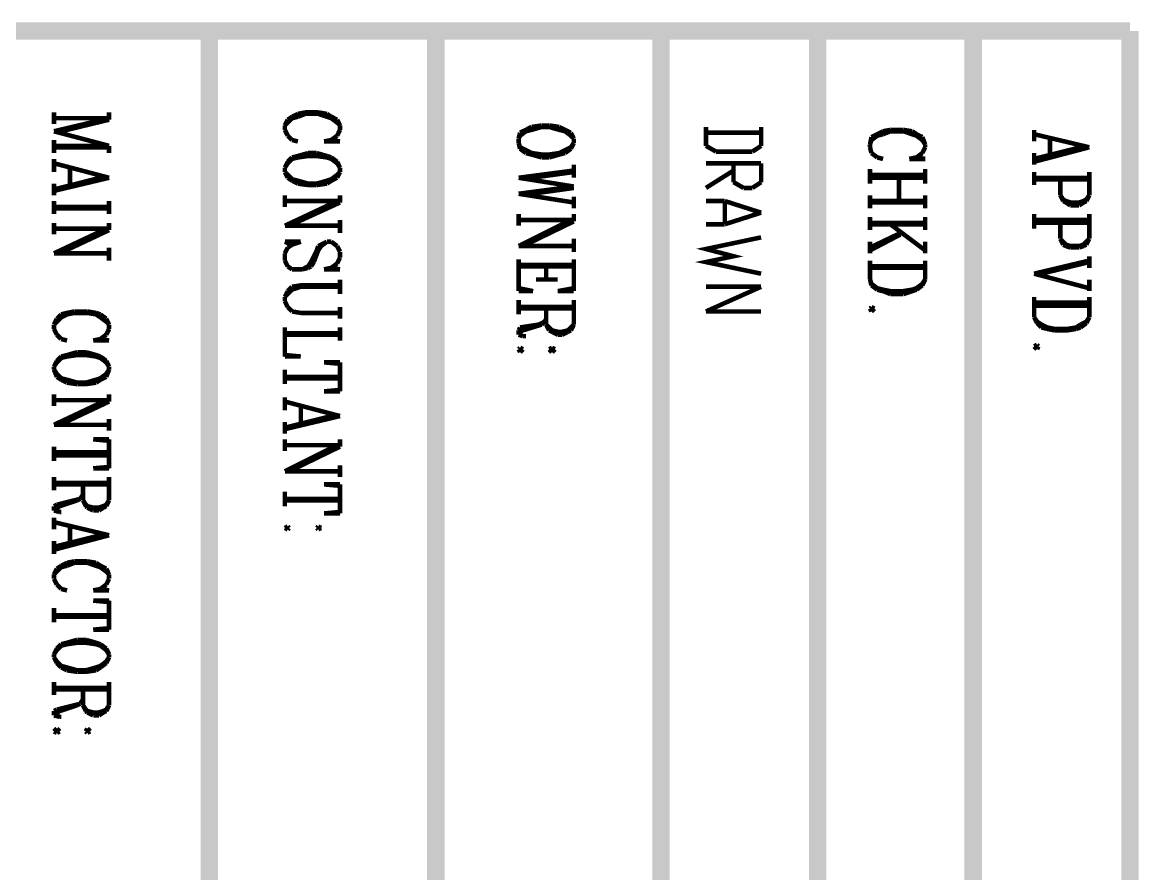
# Model space of a CAD drawing. Extents: x 0.1 to 11.6, y 0.3 to 16.3.
# Drawn here: x 2.415 to 3.697, y 3.21 to 4.187 of the extents above; entities that cross this region are included whole.
import ezdxf

# ---------------------------------------------------------------- set-up
doc = ezdxf.new("R2010")
doc.units = 0
doc.header["$MEASUREMENT"] = 0

msp = doc.modelspace()

# ---------------------------------------------------------------- linework, layer by layer
at = {"color": 0}
for points, const_width in [([(3.32835, 4.17665), (0.37169, 4.17665)], 0.02), ([(2.62999, 0.518338), (2.62999, 4.17665)], 0.02), ([(2.88997, 0.518338), (2.88997, 4.17665)], 0.02), ([(3.14833, 0.518338), (3.14833, 4.17665)], 0.02), ([(3.68668, 4.17665), (3.32835, 4.17665)], 0.02), ([(3.32835, 0.516656), (3.32835, 4.17665)], 0.02), ([(3.50667, 0.516656), (3.50667, 4.17665)], 0.02), ([(3.68668, 0.516656), (3.68668, 4.17665)], 0.02), ([(2.45167, 4.08333), (2.45167, 4.06999)], 0.005208), ([(2.51497, 4.07667), (2.45167, 4.07667)], 0.005208), ([(2.51497, 4.07667), (2.45167, 4.06168)], 0.005208), ([(2.51497, 4.07497), (2.46001, 4.06168)], 0.005208), ([(2.51497, 4.08333), (2.51497, 4.07497)], 0.005208), ([(2.72, 4.07497), (2.71669, 4.06836)], 0.005208), ([(2.72499, 4.07835), (2.72, 4.07497)], 0.005208), ([(2.72499, 4.07667), (2.72, 4.07167)], 0.005208), ([(2.73167, 4.08165), (2.72499, 4.07835)], 0.005208), ([(2.73167, 4.07835), (2.72499, 4.07667)], 0.005208), ([(2.74001, 4.08333), (2.73167, 4.08165)], 0.005208), ([(2.74001, 4.08165), (2.73167, 4.07835)], 0.005208), ([(2.75499, 4.08333), (2.74001, 4.08333)], 0.005208), ([(2.75499, 4.08165), (2.74001, 4.08165)], 0.005208), ([(2.76497, 4.08165), (2.75499, 4.08333)], 0.005208), ([(2.76497, 4.07835), (2.75499, 4.08165)], 0.005208), ([(2.77001, 4.07835), (2.76497, 4.08165)], 0.005208), ([(2.77001, 4.07667), (2.76497, 4.07835)], 0.005208), ([(2.77669, 4.07497), (2.77001, 4.07835)], 0.005208), ([(2.77669, 4.07167), (2.77001, 4.07667)], 0.005208), ([(2.78, 4.06836), (2.77669, 4.07497)], 0.005208), ([(2.51497, 4.04497), (2.45167, 4.06168)], 0.005208), ([(2.72, 4.07167), (2.71669, 4.06836)], 0.005208), ([(2.71669, 4.06836), (2.71669, 4.06332)], 0.005208), ([(2.71669, 4.06332), (2.72, 4.05664)], 0.005208), ([(2.78, 4.06836), (2.77669, 4.07167)], 0.005208), ([(2.77669, 4.05664), (2.78, 4.06332)], 0.005208), ([(2.78, 4.06332), (2.78, 4.06836)], 0.005208), ([(2.98665, 4.06), (2.98503, 4.05333)], 0.005208), ([(2.99333, 4.06332), (2.98665, 4.06)], 0.005208), ([(2.99333, 4.06168), (2.98665, 4.05664)], 0.005208), ([(3, 4.06668), (2.99333, 4.06332)], 0.005208), ([(3, 4.06332), (2.99333, 4.06168)], 0.005208), ([(3.01167, 4.06836), (3, 4.06668)], 0.005208), ([(3.01167, 4.06668), (3, 4.06332)], 0.005208), ([(3.02001, 4.06836), (3.01167, 4.06836)], 0.005208), ([(3.02001, 4.06668), (3.01167, 4.06668)], 0.005208), ([(3.03168, 4.06668), (3.02001, 4.06836)], 0.005208), ([(3.03168, 4.06332), (3.02001, 4.06668)], 0.005208), ([(3.03836, 4.06332), (3.03168, 4.06668)], 0.005208), ([(3.03836, 4.06168), (3.03168, 4.06332)], 0.005208), ([(3.04497, 4.06), (3.03836, 4.06332)], 0.005208), ([(3.04497, 4.05664), (3.03836, 4.06168)], 0.005208), ([(3.04833, 4.05333), (3.04497, 4.06)], 0.005208), ([(3.19997, 4.06668), (3.19997, 4.04497)], 0.005208), ([(3.26335, 4.06), (3.19997, 4.06)], 0.005208), ([(3.26335, 4.04497), (3.26335, 4.06668)], 0.005208), ([(3.40332, 4.06168), (3.39665, 4.05832)], 0.005208), ([(3.41168, 4.06332), (3.40332, 4.06168)], 0.005208), ([(3.41168, 4.06168), (3.40332, 4.05832)], 0.005208), ([(3.42665, 4.06332), (3.41168, 4.06332)], 0.005208), ([(3.42665, 4.06168), (3.41168, 4.06168)], 0.005208), ([(3.43668, 4.06168), (3.42665, 4.06332)], 0.005208), ([(3.43668, 4.05832), (3.42665, 4.06168)], 0.005208), ([(3.44168, 4.05832), (3.43668, 4.06168)], 0.005208), ([(3.57667, 4.06332), (3.57667, 4.05003)], 0.005208), ([(2.45167, 4.05165), (2.45167, 4.03668)], 0.005208), ([(2.72, 4.05664), (2.72499, 4.05165)], 0.005208), ([(2.72499, 4.05165), (2.73167, 4.05003)], 0.005208), ([(2.77001, 4.05165), (2.76167, 4.05003)], 0.005208), ([(2.76167, 4.05003), (2.78, 4.05003)], 0.005208), ([(2.77001, 4.05165), (2.77669, 4.05664)], 0.005208), ([(2.78, 4.05003), (2.77001, 4.05165)], 0.005208), ([(2.98665, 4.05664), (2.98503, 4.05333)], 0.005208), ([(2.98503, 4.05333), (2.98503, 4.04833)], 0.005208), ([(2.98503, 4.04833), (2.98665, 4.04167)], 0.005208), ([(2.98503, 4.04833), (2.98665, 4.04335)], 0.005208), ([(3.04833, 4.05333), (3.04497, 4.05664)], 0.005208), ([(3.04497, 4.04167), (3.04833, 4.04833)], 0.005208), ([(3.04497, 4.04335), (3.04833, 4.04833)], 0.005208), ([(3.04833, 4.04833), (3.04833, 4.05333)], 0.005208), ([(3.38997, 4.05501), (3.38835, 4.04665)], 0.005208), ([(3.38997, 4.05165), (3.38835, 4.04665)], 0.005208), ([(3.38835, 4.04665), (3.38835, 4.04335)], 0.005208), ([(3.39665, 4.05832), (3.38997, 4.05501)], 0.005208), ([(3.39665, 4.05664), (3.38997, 4.05165)], 0.005208), ([(3.40332, 4.05832), (3.39665, 4.05664)], 0.005208), ([(3.44168, 4.05664), (3.43668, 4.05832)], 0.005208), ([(3.44835, 4.05501), (3.44168, 4.05832)], 0.005208), ([(3.44835, 4.05165), (3.44168, 4.05664)], 0.005208), ([(3.45167, 4.04665), (3.44835, 4.05501)], 0.005208), ([(3.45167, 4.04665), (3.44835, 4.05165)], 0.005208), ([(3.45167, 4.04335), (3.45167, 4.04665)], 0.005208), ([(3.63997, 4.04335), (3.57667, 4.05832)], 0.005208), ([(3.595, 4.05501), (3.595, 4.03331)], 0.005208), ([(2.51497, 4.04497), (2.45167, 4.04497)], 0.005208), ([(2.51497, 4.04335), (2.45167, 4.04335)], 0.005208), ([(2.51497, 4.04497), (2.51497, 4.03668)], 0.005208), ([(2.74333, 4.03668), (2.73167, 4.03331)], 0.005208), ([(2.75331, 4.03668), (2.74333, 4.03668)], 0.005208), ([(2.76497, 4.03331), (2.75331, 4.03668)], 0.005208), ([(2.98665, 4.04335), (2.99333, 4.03999)], 0.005208), ([(2.98665, 4.04167), (2.99333, 4.03668)], 0.005208), ([(2.99333, 4.03999), (3, 4.03668)], 0.005208), ([(2.99333, 4.03668), (3, 4.035)], 0.005208), ([(3, 4.03668), (3.01167, 4.035)], 0.005208), ([(3, 4.035), (3.01167, 4.03168)], 0.005208), ([(3.01167, 4.035), (3.02001, 4.035)], 0.005208), ([(3.02001, 4.035), (3.03168, 4.03668)], 0.005208), ([(3.02001, 4.03168), (3.03168, 4.035)], 0.005208), ([(3.03168, 4.03668), (3.03836, 4.03999)], 0.005208), ([(3.03168, 4.035), (3.03836, 4.03668)], 0.005208), ([(3.03836, 4.03999), (3.04497, 4.04335)], 0.005208), ([(3.03836, 4.03668), (3.04497, 4.04167)], 0.005208), ([(3.19997, 4.04497), (3.21164, 4.03836)], 0.005208), ([(3.21164, 4.03836), (3.25331, 4.03836)], 0.005208), ([(3.25331, 4.03836), (3.26335, 4.04497)], 0.005208), ([(3.38835, 4.04335), (3.38997, 4.03668)], 0.005208), ([(3.38997, 4.03668), (3.39665, 4.03168)], 0.005208), ([(3.44168, 4.03168), (3.44835, 4.03668)], 0.005208), ([(3.44835, 4.03668), (3.45167, 4.04335)], 0.005208), ([(3.63997, 4.04335), (3.57667, 4.02669)], 0.005208), ([(3.62999, 4.04335), (3.57667, 4.03)], 0.005208), ([(3.57667, 4.03668), (3.57667, 4.02333)], 0.005208), ([(2.45167, 4.03), (2.45167, 4.01497)], 0.005208), ([(2.51497, 4.00836), (2.45167, 4.02501)], 0.005208), ([(2.72, 4.02669), (2.71669, 4.02001)], 0.005208), ([(2.72, 4.02501), (2.71669, 4.02001)], 0.005208), ([(2.72499, 4.03168), (2.72, 4.02669)], 0.005208), ([(2.72499, 4.03), (2.72, 4.02501)], 0.005208), ([(2.73167, 4.03331), (2.72499, 4.03168)], 0.005208), ([(2.73167, 4.03168), (2.72499, 4.03)], 0.005208), ([(2.74333, 4.03331), (2.73167, 4.03168)], 0.005208), ([(2.75331, 4.03331), (2.74333, 4.03331)], 0.005208), ([(2.76497, 4.03168), (2.75331, 4.03331)], 0.005208), ([(2.77001, 4.03168), (2.76497, 4.03331)], 0.005208), ([(2.77001, 4.03), (2.76497, 4.03168)], 0.005208), ([(2.77669, 4.02669), (2.77001, 4.03168)], 0.005208), ([(2.77669, 4.02501), (2.77001, 4.03)], 0.005208), ([(2.78, 4.02001), (2.77669, 4.02669)], 0.005208), ([(2.78, 4.02001), (2.77669, 4.02501)], 0.005208), ([(3.01167, 4.03168), (3.02001, 4.03168)], 0.005208), ([(3.04833, 4.02333), (3.04833, 4.00836)], 0.005208), ([(3.19997, 4.02501), (3.26335, 4.02501)], 0.005208), ([(3.23167, 4.00331), (3.23167, 4.02501)], 0.005208), ([(3.26335, 4.02501), (3.26335, 4.00331)], 0.005208), ([(3.39665, 4.03168), (3.40332, 4.03)], 0.005208), ([(3.44168, 4.03168), (3.43332, 4.03)], 0.005208), ([(3.43332, 4.03), (3.45167, 4.03)], 0.005208), ([(3.45167, 4.03), (3.44168, 4.03168)], 0.005208), ([(2.51497, 4.00836), (2.45167, 3.99333)], 0.005208), ([(2.50499, 4.00836), (2.45167, 3.99501)], 0.005208), ([(2.47, 4.02001), (2.47, 4)], 0.005208), ([(2.71669, 4.02001), (2.71669, 4.01497)], 0.005208), ([(2.71669, 4.01497), (2.72, 4.00836)], 0.005208), ([(2.71669, 4.01497), (2.72, 4.01167)], 0.005208), ([(2.72, 4.01167), (2.72499, 4.00667)], 0.005208), ([(2.72, 4.00836), (2.72499, 4.00499)], 0.005208), ([(2.77001, 4.00667), (2.77669, 4.01167)], 0.005208), ([(2.77001, 4.00499), (2.77669, 4.00836)], 0.005208), ([(2.77669, 4.00836), (2.78, 4.01497)], 0.005208), ([(2.77669, 4.01167), (2.78, 4.01497)], 0.005208), ([(2.78, 4.01497), (2.78, 4.02001)], 0.005208), ([(3.04833, 4.01665), (2.98503, 4.00836)], 0.005208), ([(3.04833, 3.99832), (2.98503, 4.00836)], 0.005208), ([(3.04833, 4.01497), (3, 4.00836)], 0.005208), ([(3.23167, 4.01665), (3.19997, 3.99669)], 0.005208), ([(3.38835, 4.01833), (3.38835, 4.00168)], 0.005208), ([(3.45167, 4.01167), (3.38835, 4.01167)], 0.005208), ([(3.45167, 4.00836), (3.38835, 4.00836)], 0.005208), ([(3.42165, 4.00836), (3.42165, 3.98167)], 0.005208), ([(3.45167, 4.01833), (3.45167, 4.00168)], 0.005208), ([(3.57667, 4.01497), (3.57667, 4)], 0.005208), ([(3.63997, 4.00836), (3.57667, 4.00836)], 0.005208), ([(3.63997, 4.01497), (3.63997, 3.98833)], 0.005208), ([(2.45167, 4.00168), (2.45167, 3.98833)], 0.005208), ([(2.72499, 4.00667), (2.73167, 4.00499)], 0.005208), ([(2.72499, 4.00499), (2.73167, 4.00168)], 0.005208), ([(2.73167, 4.00499), (2.74333, 4.00168)], 0.005208), ([(2.73167, 4.00168), (2.74333, 4)], 0.005208), ([(2.74333, 4.00168), (2.75331, 4.00168)], 0.005208), ([(2.74333, 4), (2.75331, 4)], 0.005208), ([(2.75331, 4.00168), (2.76497, 4.00499)], 0.005208), ([(2.75331, 4), (2.76497, 4.00168)], 0.005208), ([(2.76497, 4.00499), (2.77001, 4.00667)], 0.005208), ([(2.76497, 4.00168), (2.77001, 4.00499)], 0.005208), ([(3.04833, 3.99832), (2.98503, 3.99001)], 0.005208), ([(3.04833, 3.99669), (3, 3.99001)], 0.005208), ([(3.24333, 3.99669), (3.23167, 4.00331)], 0.005208), ([(3.25331, 3.99669), (3.24333, 3.99669)], 0.005208), ([(3.26335, 4.00331), (3.25331, 3.99669)], 0.005208), ([(3.63997, 4.00667), (3.57667, 4.00667)], 0.005208), ([(3.60667, 3.98833), (3.60667, 4.00667)], 0.005208), ([(2.71669, 3.98833), (2.71669, 3.97499)], 0.005208), ([(2.78, 3.98833), (2.78, 3.97999)], 0.005208), ([(3.04833, 3.97999), (2.98503, 3.99001)], 0.005208), ([(3.04833, 3.98665), (3.04833, 3.97331)], 0.005208), ([(3.38835, 3.98833), (3.38835, 3.97331)], 0.005208), ([(3.45167, 3.98833), (3.45167, 3.97331)], 0.005208), ([(3.61003, 3.98167), (3.60667, 3.98833)], 0.005208), ([(3.61003, 3.98335), (3.60667, 3.98833)], 0.005208), ([(3.61333, 3.98167), (3.61003, 3.98335)], 0.005208), ([(3.63667, 3.98335), (3.63336, 3.98167)], 0.005208), ([(3.63997, 3.98833), (3.63667, 3.98167)], 0.005208), ([(3.63997, 3.98833), (3.63667, 3.98335)], 0.005208), ([(2.45167, 3.98167), (2.45167, 3.96669)], 0.005208), ([(2.51497, 3.97499), (2.45167, 3.97499)], 0.005208), ([(2.51497, 3.97331), (2.45167, 3.97331)], 0.005208), ([(2.51497, 3.98167), (2.51497, 3.96669)], 0.005208), ([(2.78, 3.98167), (2.71669, 3.98167)], 0.005208), ([(2.77333, 3.97999), (2.71669, 3.95335)], 0.005208), ([(2.78, 3.97999), (2.72168, 3.95335)], 0.005208), ([(3.19997, 3.98167), (3.22168, 3.98167)], 0.005208), ([(3.22168, 3.98167), (3.26335, 3.96832)], 0.005208), ([(3.22168, 3.98167), (3.22168, 3.95503)], 0.005208), ([(3.45167, 3.98167), (3.38835, 3.98167)], 0.005208), ([(3.45167, 3.97999), (3.38835, 3.97999)], 0.005208), ([(3.61333, 3.97999), (3.61003, 3.98167)], 0.005208), ([(3.61833, 3.97999), (3.61333, 3.98167)], 0.005208), ([(3.61833, 3.97667), (3.61333, 3.97999)], 0.005208), ([(3.62831, 3.97999), (3.61833, 3.97999)], 0.005208), ([(3.62831, 3.97667), (3.61833, 3.97667)], 0.005208), ([(3.63336, 3.98167), (3.62831, 3.97999)], 0.005208), ([(3.63336, 3.97999), (3.62831, 3.97667)], 0.005208), ([(3.63667, 3.98167), (3.63336, 3.97999)], 0.005208), ([(2.45167, 3.95665), (2.45167, 3.94336)], 0.005208), ([(2.51497, 3.95665), (2.51497, 3.94835)], 0.005208), ([(2.78, 3.96001), (2.78, 3.94499)], 0.005208), ([(2.98503, 3.96669), (2.98503, 3.95335)], 0.005208), ([(3.04833, 3.96001), (2.98503, 3.96001)], 0.005208), ([(3.04167, 3.95833), (2.98503, 3.93001)], 0.005208), ([(3.04833, 3.95833), (2.99001, 3.93001)], 0.005208), ([(3.04833, 3.96669), (3.04833, 3.95833)], 0.005208), ([(3.26335, 3.96832), (3.22168, 3.95503)], 0.005208), ([(3.38835, 3.96332), (3.38835, 3.94835)], 0.005208), ([(3.45167, 3.95665), (3.38835, 3.95665)], 0.005208), ([(3.45167, 3.96332), (3.45167, 3.94835)], 0.005208), ([(3.57667, 3.96669), (3.57667, 3.94997)], 0.005208), ([(3.63997, 3.96001), (3.57667, 3.96001)], 0.005208), ([(3.63997, 3.95665), (3.57667, 3.95665)], 0.005208), ([(3.60667, 3.93832), (3.60667, 3.95665)], 0.005208), ([(3.63997, 3.96669), (3.63997, 3.93832)], 0.005208), ([(2.51497, 3.94997), (2.45167, 3.94997)], 0.005208), ([(2.50836, 3.94835), (2.45167, 3.92165)], 0.005208), ([(2.51497, 3.94835), (2.45833, 3.92165)], 0.005208), ([(2.78, 3.95335), (2.71669, 3.95335)], 0.005208), ([(3.22168, 3.95503), (3.19997, 3.95503)], 0.005208), ([(3.45167, 3.95503), (3.38835, 3.95503)], 0.005208), ([(3.42333, 3.94499), (3.38835, 3.92833)], 0.005208), ([(3.45167, 3.92503), (3.41168, 3.95503)], 0.005208), ([(2.73503, 3.935), (2.71669, 3.935)], 0.005208), ([(2.71669, 3.935), (2.72499, 3.93164)], 0.005208), ([(2.72, 3.92833), (2.72499, 3.93164)], 0.005208), ([(2.72499, 3.93164), (2.73503, 3.935)], 0.005208), ([(2.75836, 3.93164), (2.75499, 3.93001)], 0.005208), ([(2.76497, 3.935), (2.75836, 3.93164)], 0.005208), ([(2.76497, 3.935), (2.75836, 3.93001)], 0.005208), ([(2.77001, 3.935), (2.76497, 3.935)], 0.005208), ([(2.77669, 3.93001), (2.77001, 3.935)], 0.005208), ([(3.04833, 3.93832), (3.04833, 3.92333)], 0.005208), ([(3.26335, 3.94), (3.19997, 3.92665), (3.23167, 3.91835), (3.19997, 3.91168), (3.26335, 3.89833)], 0.005208), ([(3.42333, 3.94336), (3.38835, 3.92503)], 0.005208), ([(3.38835, 3.935), (3.38835, 3.92165)], 0.005208), ([(3.45167, 3.935), (3.45167, 3.92165)], 0.005208), ([(3.61003, 3.93164), (3.60667, 3.93832)], 0.005208), ([(3.61003, 3.935), (3.60667, 3.93832)], 0.005208), ([(3.61333, 3.93164), (3.61003, 3.935)], 0.005208), ([(3.61333, 3.93001), (3.61003, 3.93164)], 0.005208), ([(3.61833, 3.93001), (3.61333, 3.93164)], 0.005208), ([(3.63336, 3.93164), (3.62831, 3.93001)], 0.005208), ([(3.63667, 3.935), (3.63336, 3.93164)], 0.005208), ([(3.63667, 3.93164), (3.63336, 3.93001)], 0.005208), ([(3.63997, 3.93832), (3.63667, 3.93164)], 0.005208), ([(3.63997, 3.93832), (3.63667, 3.935)], 0.005208), ([(2.51497, 3.92165), (2.45167, 3.92165)], 0.005208), ([(2.51497, 3.92833), (2.51497, 3.91336)], 0.005208), ([(2.71669, 3.92165), (2.72, 3.92833)], 0.005208), ([(2.71669, 3.91336), (2.71669, 3.92165)], 0.005208), ([(2.75331, 3.92503), (2.74669, 3.91168)], 0.005208), ([(2.75499, 3.92503), (2.75, 3.91168)], 0.005208), ([(2.75499, 3.93001), (2.75331, 3.92503)], 0.005208), ([(2.75836, 3.93001), (2.75499, 3.92503)], 0.005208), ([(2.78, 3.92333), (2.77669, 3.93001)], 0.005208), ([(2.78, 3.91667), (2.78, 3.92333)], 0.005208), ([(3.04833, 3.93001), (2.98503, 3.93001)], 0.005208), ([(3.61833, 3.92833), (3.61333, 3.93001)], 0.005208), ([(3.62831, 3.93001), (3.61833, 3.93001)], 0.005208), ([(3.62831, 3.92833), (3.61833, 3.92833)], 0.005208), ([(3.63336, 3.93001), (3.62831, 3.92833)], 0.005208), ([(3.63997, 3.91835), (3.63997, 3.905)], 0.005208), ([(2.72, 3.90668), (2.71669, 3.91336)], 0.005208), ([(2.72499, 3.90332), (2.72, 3.90668)], 0.005208), ([(2.74333, 3.90668), (2.73665, 3.90332)], 0.005208), ([(2.74669, 3.91168), (2.74333, 3.90668)], 0.005208), ([(2.74669, 3.90668), (2.74333, 3.905)], 0.005208), ([(2.75, 3.91168), (2.74669, 3.90668)], 0.005208), ([(2.77001, 3.905), (2.77669, 3.91)], 0.005208), ([(2.77669, 3.91), (2.78, 3.91667)], 0.005208), ([(2.98503, 3.91499), (2.98503, 3.87831)], 0.005208), ([(3.04833, 3.90831), (2.98503, 3.90831)], 0.005208), ([(3.04833, 3.90668), (2.98503, 3.90668)], 0.005208), ([(3.01665, 3.90668), (3.01665, 3.89165)], 0.005208), ([(3.04833, 3.91499), (3.04833, 3.87831)], 0.005208), ([(3.38835, 3.89165), (3.38835, 3.91336)], 0.005208), ([(3.45167, 3.90668), (3.38835, 3.90668)], 0.005208), ([(3.45167, 3.91336), (3.45167, 3.89165)], 0.005208), ([(3.63997, 3.91336), (3.57667, 3.89833)], 0.005208), ([(3.63997, 3.91168), (3.58501, 3.89833)], 0.005208), ([(2.73665, 3.90332), (2.72499, 3.90332)], 0.005208), ([(2.74333, 3.905), (2.73665, 3.90332)], 0.005208), ([(2.76167, 3.90332), (2.77001, 3.905)], 0.005208), ([(2.78, 3.90332), (2.76167, 3.90332)], 0.005208), ([(2.77001, 3.905), (2.78, 3.90332)], 0.005208), ([(3.45167, 3.905), (3.38835, 3.905)], 0.005208), ([(3.63997, 3.88167), (3.57667, 3.89833)], 0.005208), ([(2.72499, 3.88336), (2.72, 3.87831)], 0.005208), ([(2.72499, 3.87999), (2.72, 3.875)], 0.005208), ([(2.73503, 3.88499), (2.72499, 3.88336)], 0.005208), ([(2.73503, 3.88336), (2.72499, 3.87999)], 0.005208), ([(2.78, 3.88499), (2.73503, 3.88499)], 0.005208), ([(2.78, 3.88336), (2.73503, 3.88336)], 0.005208), ([(2.78, 3.89165), (2.78, 3.875)], 0.005208), ([(3.00168, 3.87831), (2.98503, 3.88167)], 0.005208), ([(3.03, 3.89165), (3.00499, 3.89165)], 0.005208), ([(3.03, 3.87831), (3.04833, 3.88167)], 0.005208), ([(3.19997, 3.88336), (3.26335, 3.88336)], 0.005208), ([(3.26335, 3.88336), (3.19997, 3.85499)], 0.005208), ([(3.38997, 3.88499), (3.38835, 3.89165)], 0.005208), ([(3.38997, 3.88667), (3.38835, 3.89165)], 0.005208), ([(3.39665, 3.88167), (3.38997, 3.88667)], 0.005208), ([(3.39665, 3.87999), (3.38997, 3.88499)], 0.005208), ([(3.40332, 3.87999), (3.39665, 3.88167)], 0.005208), ([(3.40332, 3.87831), (3.39665, 3.87999)], 0.005208), ([(3.41168, 3.87831), (3.40332, 3.87999)], 0.005208), ([(3.43668, 3.87999), (3.42665, 3.87831)], 0.005208), ([(3.44168, 3.88167), (3.43668, 3.87999)], 0.005208), ([(3.44168, 3.87999), (3.43668, 3.87831)], 0.005208), ([(3.44835, 3.88667), (3.44168, 3.88167)], 0.005208), ([(3.44835, 3.88499), (3.44168, 3.87999)], 0.005208), ([(3.45167, 3.89165), (3.44835, 3.88499)], 0.005208), ([(3.45167, 3.89165), (3.44835, 3.88667)], 0.005208), ([(3.63997, 3.89165), (3.63997, 3.87831)], 0.005208), ([(2.72, 3.87831), (2.71669, 3.87169)], 0.005208), ([(2.72, 3.875), (2.71669, 3.87169)], 0.005208), ([(2.71669, 3.87169), (2.71669, 3.86664)], 0.005208), ([(2.98503, 3.87831), (3.00168, 3.87831)], 0.005208), ([(2.98503, 3.86833), (2.98503, 3.85167)], 0.005208), ([(3.04833, 3.87831), (3.03, 3.87831)], 0.005208), ([(3.04833, 3.86833), (3.04833, 3.84)], 0.005208), ([(3.41168, 3.875), (3.40332, 3.87831)], 0.005208), ([(3.42665, 3.87831), (3.41168, 3.87831)], 0.005208), ([(3.42665, 3.875), (3.41168, 3.875)], 0.005208), ([(3.43668, 3.87831), (3.42665, 3.875)], 0.005208), ([(3.57667, 3.84831), (3.57667, 3.87169)], 0.005208), ([(3.63997, 3.87169), (3.63997, 3.84831)], 0.005208), ([(2.47499, 3.85499), (2.46669, 3.85335)], 0.005208), ([(2.49001, 3.85499), (2.47499, 3.85499)], 0.005208), ([(2.5, 3.85335), (2.49001, 3.85499)], 0.005208), ([(2.71669, 3.86664), (2.72, 3.86003)], 0.005208), ([(2.72, 3.86003), (2.72499, 3.85499)], 0.005208), ([(2.72499, 3.85499), (2.73503, 3.85335)], 0.005208), ([(2.78, 3.86003), (2.78, 3.84668)], 0.005208), ([(3.04833, 3.86003), (2.98503, 3.86003)], 0.005208), ([(3.04833, 3.85835), (2.98503, 3.85835)], 0.005208), ([(3.01665, 3.84), (3.01665, 3.85835)], 0.005208), ([(3.19997, 3.85499), (3.26335, 3.85499)], 0.005208), ([(3.38997, 3.86003), (3.38835, 3.85835)], 0.005208), ([(3.38835, 3.85835), (3.38997, 3.85499)], 0.005208), ([(3.39333, 3.85835), (3.38997, 3.86003)], 0.005208), ([(3.38997, 3.85499), (3.39333, 3.85835)], 0.005208), ([(3.63997, 3.86501), (3.57667, 3.86501)], 0.005208), ([(3.63997, 3.86165), (3.57667, 3.86165)], 0.005208), ([(2.45503, 3.84668), (2.45167, 3.84)], 0.005208), ([(2.45503, 3.84332), (2.45167, 3.84)], 0.005208), ([(2.46001, 3.85167), (2.45503, 3.84668)], 0.005208), ([(2.46001, 3.84831), (2.45503, 3.84332)], 0.005208), ([(2.46669, 3.85335), (2.46001, 3.85167)], 0.005208), ([(2.46669, 3.85167), (2.46001, 3.84831)], 0.005208), ([(2.47499, 3.85335), (2.46669, 3.85167)], 0.005208), ([(2.49001, 3.85335), (2.47499, 3.85335)], 0.005208), ([(2.5, 3.85167), (2.49001, 3.85335)], 0.005208), ([(2.50499, 3.85167), (2.5, 3.85335)], 0.005208), ([(2.50499, 3.84831), (2.5, 3.85167)], 0.005208), ([(2.51167, 3.84668), (2.50499, 3.85167)], 0.005208), ([(2.51167, 3.84332), (2.50499, 3.84831)], 0.005208), ([(2.51497, 3.84), (2.51167, 3.84668)], 0.005208), ([(2.51497, 3.84), (2.51167, 3.84332)], 0.005208), ([(2.73503, 3.85335), (2.78, 3.85335)], 0.005208), ([(3.01497, 3.84332), (3.00836, 3.84)], 0.005208), ([(3.01497, 3.84332), (3.01167, 3.84)], 0.005208), ([(3.01665, 3.84668), (3.01497, 3.84332)], 0.005208), ([(3.58003, 3.84169), (3.57667, 3.84831)], 0.005208), ([(3.58003, 3.84332), (3.57667, 3.84831)], 0.005208), ([(3.58501, 3.84), (3.58003, 3.84332)], 0.005208), ([(3.58501, 3.83664), (3.58003, 3.84169)], 0.005208), ([(3.63667, 3.84332), (3.62999, 3.84)], 0.005208), ([(3.63667, 3.84169), (3.62999, 3.83664)], 0.005208), ([(3.63997, 3.84831), (3.63667, 3.84169)], 0.005208), ([(3.63997, 3.84831), (3.63667, 3.84332)], 0.005208), ([(2.45167, 3.84), (2.45167, 3.83501)], 0.005208), ([(2.45167, 3.83501), (2.45503, 3.82835)], 0.005208), ([(2.51167, 3.82835), (2.51497, 3.83501)], 0.005208), ([(2.51497, 3.83501), (2.51497, 3.84)], 0.005208), ([(2.71669, 3.83664), (2.71669, 3.80333)], 0.005208), ([(2.78, 3.83003), (2.71669, 3.83003)], 0.005208), ([(2.78, 3.83664), (2.78, 3.82167)], 0.005208), ([(2.98665, 3.83664), (2.98503, 3.83333)], 0.005208), ([(2.98503, 3.83333), (2.98503, 3.82835)], 0.005208), ([(3.00836, 3.84), (2.98665, 3.83664)], 0.005208), ([(2.99001, 3.83333), (2.98665, 3.83165)], 0.005208), ([(2.98665, 3.83165), (2.98665, 3.82835)], 0.005208), ([(3.01167, 3.84), (2.99001, 3.83333)], 0.005208), ([(3.02001, 3.83333), (3.01665, 3.84)], 0.005208), ([(3.02001, 3.83664), (3.01665, 3.84)], 0.005208), ([(3.02333, 3.83333), (3.02001, 3.83664)], 0.005208), ([(3.02333, 3.83165), (3.02001, 3.83333)], 0.005208), ([(3.03, 3.83165), (3.02333, 3.83333)], 0.005208), ([(3.03, 3.82835), (3.02333, 3.83165)], 0.005208), ([(3.035, 3.83165), (3.03, 3.83165)], 0.005208), ([(3.04167, 3.83333), (3.035, 3.83165)], 0.005208), ([(3.04167, 3.83165), (3.035, 3.82835)], 0.005208), ([(3.04497, 3.83664), (3.04167, 3.83333)], 0.005208), ([(3.04497, 3.83333), (3.04167, 3.83165)], 0.005208), ([(3.04833, 3.84), (3.04497, 3.83333)], 0.005208), ([(3.04833, 3.84), (3.04497, 3.83664)], 0.005208), ([(3.59169, 3.83664), (3.58501, 3.84)], 0.005208), ([(3.59169, 3.83501), (3.58501, 3.83664)], 0.005208), ([(3.59999, 3.83501), (3.59169, 3.83664)], 0.005208), ([(3.59999, 3.83333), (3.59169, 3.83501)], 0.005208), ([(3.61501, 3.83501), (3.59999, 3.83501)], 0.005208), ([(3.61501, 3.83333), (3.59999, 3.83333)], 0.005208), ([(3.625, 3.83664), (3.61501, 3.83501)], 0.005208), ([(3.625, 3.83501), (3.61501, 3.83333)], 0.005208), ([(3.62999, 3.84), (3.625, 3.83664)], 0.005208), ([(3.62999, 3.83664), (3.625, 3.83501)], 0.005208), ([(2.45503, 3.82835), (2.46001, 3.82335)], 0.005208), ([(2.46001, 3.82335), (2.46669, 3.82167)], 0.005208), ([(2.50499, 3.82335), (2.49669, 3.82167)], 0.005208), ([(2.49669, 3.82167), (2.51497, 3.82167)], 0.005208), ([(2.50499, 3.82335), (2.51167, 3.82835)], 0.005208), ([(2.51497, 3.82167), (2.50499, 3.82335)], 0.005208), ([(2.78, 3.82835), (2.71669, 3.82835)], 0.005208), ([(2.98503, 3.82835), (2.99001, 3.82667)], 0.005208), ([(2.98665, 3.82835), (2.99001, 3.82667)], 0.005208), ([(2.99001, 3.82667), (2.99333, 3.82667)], 0.005208), ([(3.035, 3.82835), (3.03, 3.82835)], 0.005208), ([(3.58003, 3.81668), (3.57667, 3.815)], 0.005208), ([(3.58165, 3.815), (3.58003, 3.81668)], 0.005208), ([(2.46001, 3.80333), (2.45503, 3.79833)], 0.005208), ([(2.46669, 3.80501), (2.46001, 3.80333)], 0.005208), ([(2.46669, 3.80333), (2.46001, 3.80165)], 0.005208), ([(2.47835, 3.80832), (2.46669, 3.80501)], 0.005208), ([(2.47835, 3.80501), (2.46669, 3.80333)], 0.005208), ([(2.48833, 3.80832), (2.47835, 3.80832)], 0.005208), ([(2.48833, 3.80501), (2.47835, 3.80501)], 0.005208), ([(2.5, 3.80501), (2.48833, 3.80832)], 0.005208), ([(2.5, 3.80333), (2.48833, 3.80501)], 0.005208), ([(2.50499, 3.80333), (2.5, 3.80501)], 0.005208), ([(2.50499, 3.80165), (2.5, 3.80333)], 0.005208), ([(2.51167, 3.79833), (2.50499, 3.80333)], 0.005208), ([(2.73503, 3.80333), (2.71669, 3.80501)], 0.005208), ([(2.71669, 3.80333), (2.73503, 3.80333)], 0.005208), ([(2.98665, 3.81332), (2.98503, 3.81168)], 0.005208), ([(2.98503, 3.81168), (2.98665, 3.80832)], 0.005208), ([(2.99001, 3.81168), (2.98665, 3.81332)], 0.005208), ([(2.98665, 3.80832), (2.99001, 3.81168)], 0.005208), ([(3.02333, 3.81332), (3.02001, 3.81168)], 0.005208), ([(3.02001, 3.81168), (3.02333, 3.80832)], 0.005208), ([(3.02669, 3.81168), (3.02333, 3.81332)], 0.005208), ([(3.02333, 3.80832), (3.02669, 3.81168)], 0.005208), ([(3.57667, 3.815), (3.58003, 3.81168)], 0.005208), ([(3.58003, 3.81168), (3.58165, 3.815)], 0.005208), ([(2.45503, 3.79833), (2.45167, 3.79167)], 0.005208), ([(2.45503, 3.79665), (2.45167, 3.79167)], 0.005208), ([(2.45167, 3.79167), (2.45167, 3.78836)], 0.005208), ([(2.46001, 3.80165), (2.45503, 3.79665)], 0.005208), ([(2.51167, 3.79665), (2.50499, 3.80165)], 0.005208), ([(2.51497, 3.79167), (2.51167, 3.79833)], 0.005208), ([(2.51497, 3.79167), (2.51167, 3.79665)], 0.005208), ([(2.51497, 3.78836), (2.51497, 3.79167)], 0.005208), ([(2.78, 3.79497), (2.76167, 3.79665)], 0.005208), ([(2.76167, 3.79665), (2.78, 3.79665)], 0.005208), ([(2.78, 3.79665), (2.78, 3.76335)], 0.005208), ([(2.45167, 3.78836), (2.45503, 3.78)], 0.005208), ([(2.45167, 3.78836), (2.45503, 3.78331)], 0.005208), ([(2.45503, 3.78331), (2.46001, 3.77832)], 0.005208), ([(2.45503, 3.78), (2.46001, 3.77669)], 0.005208), ([(2.46001, 3.77832), (2.46669, 3.77669)], 0.005208), ([(2.5, 3.77669), (2.50499, 3.77832)], 0.005208), ([(2.50499, 3.77832), (2.51167, 3.78331)], 0.005208), ([(2.50499, 3.77669), (2.51167, 3.78)], 0.005208), ([(2.51167, 3.78), (2.51497, 3.78836)], 0.005208), ([(2.51167, 3.78331), (2.51497, 3.78836)], 0.005208), ([(2.71669, 3.78836), (2.71669, 3.77165)], 0.005208), ([(2.78, 3.78), (2.71669, 3.78)], 0.005208), ([(2.78, 3.77832), (2.71669, 3.77832)], 0.005208), ([(2.46001, 3.77669), (2.46669, 3.77333)], 0.005208), ([(2.46669, 3.77669), (2.47835, 3.77333)], 0.005208), ([(2.46669, 3.77333), (2.47835, 3.77165)], 0.005208), ([(2.47835, 3.77333), (2.48833, 3.77333)], 0.005208), ([(2.47835, 3.77165), (2.48833, 3.77165)], 0.005208), ([(2.48833, 3.77333), (2.5, 3.77669)], 0.005208), ([(2.48833, 3.77165), (2.5, 3.77333)], 0.005208), ([(2.5, 3.77333), (2.50499, 3.77669)], 0.005208), ([(2.76167, 3.76335), (2.78, 3.76497)], 0.005208), ([(2.45167, 3.75999), (2.45167, 3.74669)], 0.005208), ([(2.51497, 3.75331), (2.45167, 3.75331)], 0.005208), ([(2.50836, 3.75168), (2.45167, 3.72499)], 0.005208), ([(2.51497, 3.75168), (2.45833, 3.72499)], 0.005208), ([(2.51497, 3.75999), (2.51497, 3.75168)], 0.005208), ([(2.71669, 3.75667), (2.71669, 3.74164)], 0.005208), ([(2.78, 3.73503), (2.71669, 3.75168)], 0.005208), ([(2.78, 3.76335), (2.76167, 3.76335)], 0.005208), ([(2.73503, 3.74669), (2.73503, 3.72667)], 0.005208), ([(2.51497, 3.73167), (2.51497, 3.71832)], 0.005208), ([(2.78, 3.73503), (2.71669, 3.72)], 0.005208), ([(2.77001, 3.73503), (2.71669, 3.72168)], 0.005208), ([(2.71669, 3.72835), (2.71669, 3.715)], 0.005208), ([(2.51497, 3.72499), (2.45167, 3.72499)], 0.005208), ([(2.51497, 3.70665), (2.49669, 3.70833)], 0.005208), ([(2.49669, 3.70833), (2.51497, 3.70833)], 0.005208), ([(2.51497, 3.70833), (2.51497, 3.67503)], 0.005208), ([(2.71669, 3.70833), (2.71669, 3.69499)], 0.005208), ([(2.78, 3.70167), (2.71669, 3.70167)], 0.005208), ([(2.78, 3.70833), (2.78, 3.69997)], 0.005208), ([(2.45167, 3.69997), (2.45167, 3.68332)], 0.005208), ([(2.51497, 3.69336), (2.45167, 3.69336)], 0.005208), ([(2.51497, 3.69), (2.45167, 3.69)], 0.005208), ([(2.77333, 3.69997), (2.71669, 3.67165)], 0.005208), ([(2.78, 3.69997), (2.72168, 3.67165)], 0.005208), ([(2.49669, 3.67503), (2.51497, 3.67665)], 0.005208), ([(2.51497, 3.67503), (2.49669, 3.67503)], 0.005208), ([(2.78, 3.67833), (2.78, 3.66499)], 0.005208), ([(2.45167, 3.66499), (2.45167, 3.65001)], 0.005208), ([(2.51497, 3.66499), (2.51497, 3.63835)], 0.005208), ([(2.78, 3.67165), (2.71669, 3.67165)], 0.005208), ([(2.51497, 3.65831), (2.45167, 3.65831)], 0.005208), ([(2.51497, 3.65668), (2.45167, 3.65668)], 0.005208), ([(2.48503, 3.63835), (2.48503, 3.65668)], 0.005208), ([(2.78, 3.655), (2.76167, 3.65668)], 0.005208), ([(2.76167, 3.65668), (2.78, 3.65668)], 0.005208), ([(2.78, 3.65668), (2.78, 3.62332)], 0.005208), ([(2.47499, 3.63835), (2.45503, 3.63336)], 0.005208), ([(2.47835, 3.63835), (2.45833, 3.63167)], 0.005208), ([(2.48167, 3.63997), (2.47499, 3.63835)], 0.005208), ([(2.48167, 3.63997), (2.47835, 3.63835)], 0.005208), ([(2.48503, 3.64501), (2.48167, 3.63997)], 0.005208), ([(2.48833, 3.63167), (2.48503, 3.63835)], 0.005208), ([(2.48833, 3.63336), (2.48503, 3.63835)], 0.005208), ([(2.51497, 3.63835), (2.51167, 3.63167)], 0.005208), ([(2.51497, 3.63835), (2.51167, 3.63336)], 0.005208), ([(2.71669, 3.64833), (2.71669, 3.63167)], 0.005208), ([(2.78, 3.63997), (2.71669, 3.63997)], 0.005208), ([(2.78, 3.63835), (2.71669, 3.63835)], 0.005208), ([(2.45503, 3.63336), (2.45167, 3.63167)], 0.005208), ([(2.45167, 3.63167), (2.45167, 3.62668)], 0.005208), ([(2.45167, 3.62668), (2.45833, 3.625)], 0.005208), ([(2.45833, 3.63167), (2.45503, 3.62999)], 0.005208), ([(2.45503, 3.62999), (2.45503, 3.62668)], 0.005208), ([(2.45503, 3.62668), (2.45833, 3.625)], 0.005208), ([(2.45833, 3.625), (2.46001, 3.625)], 0.005208), ([(2.49001, 3.63167), (2.48833, 3.63336)], 0.005208), ([(2.49001, 3.62999), (2.48833, 3.63167)], 0.005208), ([(2.49669, 3.62999), (2.49001, 3.63167)], 0.005208), ([(2.49669, 3.62668), (2.49001, 3.62999)], 0.005208), ([(2.50331, 3.62999), (2.49669, 3.62999)], 0.005208), ([(2.50331, 3.62668), (2.49669, 3.62668)], 0.005208), ([(2.50836, 3.63167), (2.50331, 3.62999)], 0.005208), ([(2.50836, 3.62999), (2.50331, 3.62668)], 0.005208), ([(2.51167, 3.63336), (2.50836, 3.63167)], 0.005208), ([(2.51167, 3.63167), (2.50836, 3.62999)], 0.005208), ([(2.76167, 3.62332), (2.78, 3.625)], 0.005208), ([(2.45167, 3.61833), (2.45167, 3.60499)], 0.005208), ([(2.51497, 3.59831), (2.45167, 3.61333)], 0.005208), ([(2.78, 3.62332), (2.76167, 3.62332)], 0.005208), ([(2.51497, 3.59831), (2.45167, 3.58165)], 0.005208), ([(2.50499, 3.59831), (2.45167, 3.58501)], 0.005208), ([(2.47, 3.60835), (2.47, 3.58832)], 0.005208), ([(2.72, 3.60835), (2.71669, 3.60667)], 0.005208), ([(2.71669, 3.60667), (2.72, 3.60499)], 0.005208), ([(2.72168, 3.60667), (2.72, 3.60835)], 0.005208), ([(2.72, 3.60499), (2.72168, 3.60667)], 0.005208), ([(2.75499, 3.60835), (2.75331, 3.60667)], 0.005208), ([(2.75331, 3.60667), (2.75499, 3.60499)], 0.005208), ([(2.75836, 3.60667), (2.75499, 3.60835)], 0.005208), ([(2.75499, 3.60499), (2.75836, 3.60667)], 0.005208), ([(2.45167, 3.59169), (2.45167, 3.57667)], 0.005208), ([(2.45503, 3.56), (2.45167, 3.55333)], 0.005208), ([(2.46001, 3.56332), (2.45503, 3.56)], 0.005208), ([(2.46001, 3.56168), (2.45503, 3.55664)], 0.005208), ([(2.46669, 3.56668), (2.46001, 3.56332)], 0.005208), ([(2.46669, 3.56332), (2.46001, 3.56168)], 0.005208), ([(2.47499, 3.56836), (2.46669, 3.56668)], 0.005208), ([(2.47499, 3.56668), (2.46669, 3.56332)], 0.005208), ([(2.49001, 3.56836), (2.47499, 3.56836)], 0.005208), ([(2.49001, 3.56668), (2.47499, 3.56668)], 0.005208), ([(2.5, 3.56668), (2.49001, 3.56836)], 0.005208), ([(2.5, 3.56332), (2.49001, 3.56668)], 0.005208), ([(2.50499, 3.56332), (2.5, 3.56668)], 0.005208), ([(2.50499, 3.56168), (2.5, 3.56332)], 0.005208), ([(2.51167, 3.56), (2.50499, 3.56332)], 0.005208), ([(2.51167, 3.55664), (2.50499, 3.56168)], 0.005208), ([(2.51497, 3.55333), (2.51167, 3.56)], 0.005208), ([(2.45503, 3.55664), (2.45167, 3.55333)], 0.005208), ([(2.45167, 3.55333), (2.45167, 3.54833)], 0.005208), ([(2.45167, 3.54833), (2.45503, 3.54167)], 0.005208), ([(2.51497, 3.55333), (2.51167, 3.55664)], 0.005208), ([(2.51167, 3.54167), (2.51497, 3.54833)], 0.005208), ([(2.51497, 3.54833), (2.51497, 3.55333)], 0.005208), ([(2.45503, 3.54167), (2.46001, 3.53668)], 0.005208), ([(2.46001, 3.53668), (2.46669, 3.535)], 0.005208), ([(2.50499, 3.53668), (2.49669, 3.535)], 0.005208), ([(2.49669, 3.535), (2.51497, 3.535)], 0.005208), ([(2.50499, 3.53668), (2.51167, 3.54167)], 0.005208), ([(2.51497, 3.535), (2.50499, 3.53668)], 0.005208), ([(2.51497, 3.52165), (2.49669, 3.52333)], 0.005208), ([(2.49669, 3.52333), (2.51497, 3.52333)], 0.005208), ([(2.51497, 3.52333), (2.51497, 3.49001)], 0.005208), ([(2.45167, 3.51497), (2.45167, 3.49832)], 0.005208), ([(2.51497, 3.50667), (2.45167, 3.50667)], 0.005208), ([(2.51497, 3.50499), (2.45167, 3.50499)], 0.005208), ([(2.49669, 3.49001), (2.51497, 3.49164)], 0.005208), ([(2.51497, 3.49001), (2.49669, 3.49001)], 0.005208), ([(2.46001, 3.47331), (2.45503, 3.46832)], 0.005208), ([(2.46001, 3.47168), (2.45503, 3.46669)], 0.005208), ([(2.46669, 3.47499), (2.46001, 3.47331)], 0.005208), ([(2.46669, 3.47331), (2.46001, 3.47168)], 0.005208), ([(2.47835, 3.47835), (2.46669, 3.47499)], 0.005208), ([(2.47835, 3.47499), (2.46669, 3.47331)], 0.005208), ([(2.48833, 3.47835), (2.47835, 3.47835)], 0.005208), ([(2.48833, 3.47499), (2.47835, 3.47499)], 0.005208), ([(2.5, 3.47499), (2.48833, 3.47835)], 0.005208), ([(2.5, 3.47331), (2.48833, 3.47499)], 0.005208), ([(2.50499, 3.47331), (2.5, 3.47499)], 0.005208), ([(2.50499, 3.47168), (2.5, 3.47331)], 0.005208), ([(2.51167, 3.46832), (2.50499, 3.47331)], 0.005208), ([(2.51167, 3.46669), (2.50499, 3.47168)], 0.005208), ([(2.45503, 3.46832), (2.45167, 3.46164)], 0.005208), ([(2.45503, 3.46669), (2.45167, 3.46164)], 0.005208), ([(2.45167, 3.46164), (2.45167, 3.45833)], 0.005208), ([(2.45167, 3.45833), (2.45503, 3.45167)], 0.005208), ([(2.45167, 3.45833), (2.45503, 3.45335)], 0.005208), ([(2.51497, 3.46164), (2.51167, 3.46832)], 0.005208), ([(2.51497, 3.46164), (2.51167, 3.46669)], 0.005208), ([(2.51167, 3.45167), (2.51497, 3.45833)], 0.005208), ([(2.51167, 3.45335), (2.51497, 3.45833)], 0.005208), ([(2.51497, 3.45833), (2.51497, 3.46164)], 0.005208), ([(2.45503, 3.45335), (2.46001, 3.44835)], 0.005208), ([(2.45503, 3.45167), (2.46001, 3.44667)], 0.005208), ([(2.46001, 3.44835), (2.46669, 3.44667)], 0.005208), ([(2.46001, 3.44667), (2.46669, 3.44336)], 0.005208), ([(2.46669, 3.44667), (2.47835, 3.44336)], 0.005208), ([(2.48833, 3.44336), (2.5, 3.44667)], 0.005208), ([(2.5, 3.44667), (2.50499, 3.44835)], 0.005208), ([(2.5, 3.44336), (2.50499, 3.44667)], 0.005208), ([(2.50499, 3.44835), (2.51167, 3.45335)], 0.005208), ([(2.50499, 3.44667), (2.51167, 3.45167)], 0.005208), ([(2.46669, 3.44336), (2.47835, 3.44168)], 0.005208), ([(2.47835, 3.44336), (2.48833, 3.44336)], 0.005208), ([(2.47835, 3.44168), (2.48833, 3.44168)], 0.005208), ([(2.48833, 3.44168), (2.5, 3.44336)], 0.005208), ([(2.45167, 3.43001), (2.45167, 3.41499)], 0.005208), ([(2.51497, 3.42333), (2.45167, 3.42333)], 0.005208), ([(2.51497, 3.42165), (2.45167, 3.42165)], 0.005208), ([(2.48503, 3.40332), (2.48503, 3.42165)], 0.005208), ([(2.51497, 3.43001), (2.51497, 3.40332)], 0.005208), ([(2.48503, 3.41), (2.48167, 3.405)], 0.005208), ([(2.45503, 3.39833), (2.45167, 3.39665)], 0.005208), ([(2.45167, 3.39665), (2.45167, 3.39165)], 0.005208), ([(2.47499, 3.40332), (2.45503, 3.39833)], 0.005208), ([(2.45833, 3.39665), (2.45503, 3.39501)], 0.005208), ([(2.45503, 3.39501), (2.45503, 3.39165)], 0.005208), ([(2.47835, 3.40332), (2.45833, 3.39665)], 0.005208), ([(2.48167, 3.405), (2.47499, 3.40332)], 0.005208), ([(2.48167, 3.405), (2.47835, 3.40332)], 0.005208), ([(2.48833, 3.39665), (2.48503, 3.40332)], 0.005208), ([(2.48833, 3.39833), (2.48503, 3.40332)], 0.005208), ([(2.49001, 3.39665), (2.48833, 3.39833)], 0.005208), ([(2.49001, 3.39501), (2.48833, 3.39665)], 0.005208), ([(2.49669, 3.39501), (2.49001, 3.39665)], 0.005208), ([(2.49669, 3.39165), (2.49001, 3.39501)], 0.005208), ([(2.50331, 3.39501), (2.49669, 3.39501)], 0.005208), ([(2.50836, 3.39665), (2.50331, 3.39501)], 0.005208), ([(2.50836, 3.39501), (2.50331, 3.39165)], 0.005208), ([(2.51167, 3.39833), (2.50836, 3.39665)], 0.005208), ([(2.51167, 3.39665), (2.50836, 3.39501)], 0.005208), ([(2.51497, 3.40332), (2.51167, 3.39665)], 0.005208), ([(2.51497, 3.40332), (2.51167, 3.39833)], 0.005208), ([(2.45167, 3.39165), (2.45833, 3.38997)], 0.005208), ([(2.45503, 3.39165), (2.45833, 3.38997)], 0.005208), ([(2.45833, 3.38997), (2.46001, 3.38997)], 0.005208), ([(2.50331, 3.39165), (2.49669, 3.39165)], 0.005208), ([(2.45503, 3.37668), (2.45167, 3.37332)], 0.005208), ([(2.45167, 3.37332), (2.45503, 3.37169)], 0.005208), ([(2.45833, 3.37332), (2.45503, 3.37668)], 0.005208), ([(2.45503, 3.37169), (2.45833, 3.37332)], 0.005208), ([(2.49001, 3.37668), (2.48833, 3.37332)], 0.005208), ([(2.48833, 3.37332), (2.49001, 3.37169)], 0.005208), ([(2.49333, 3.37332), (2.49001, 3.37668)], 0.005208), ([(2.49001, 3.37169), (2.49333, 3.37332)], 0.005208)]:
    msp.add_lwpolyline(points, dxfattribs=dict(at, const_width=const_width))

doc.saveas('drawing.dxf')
